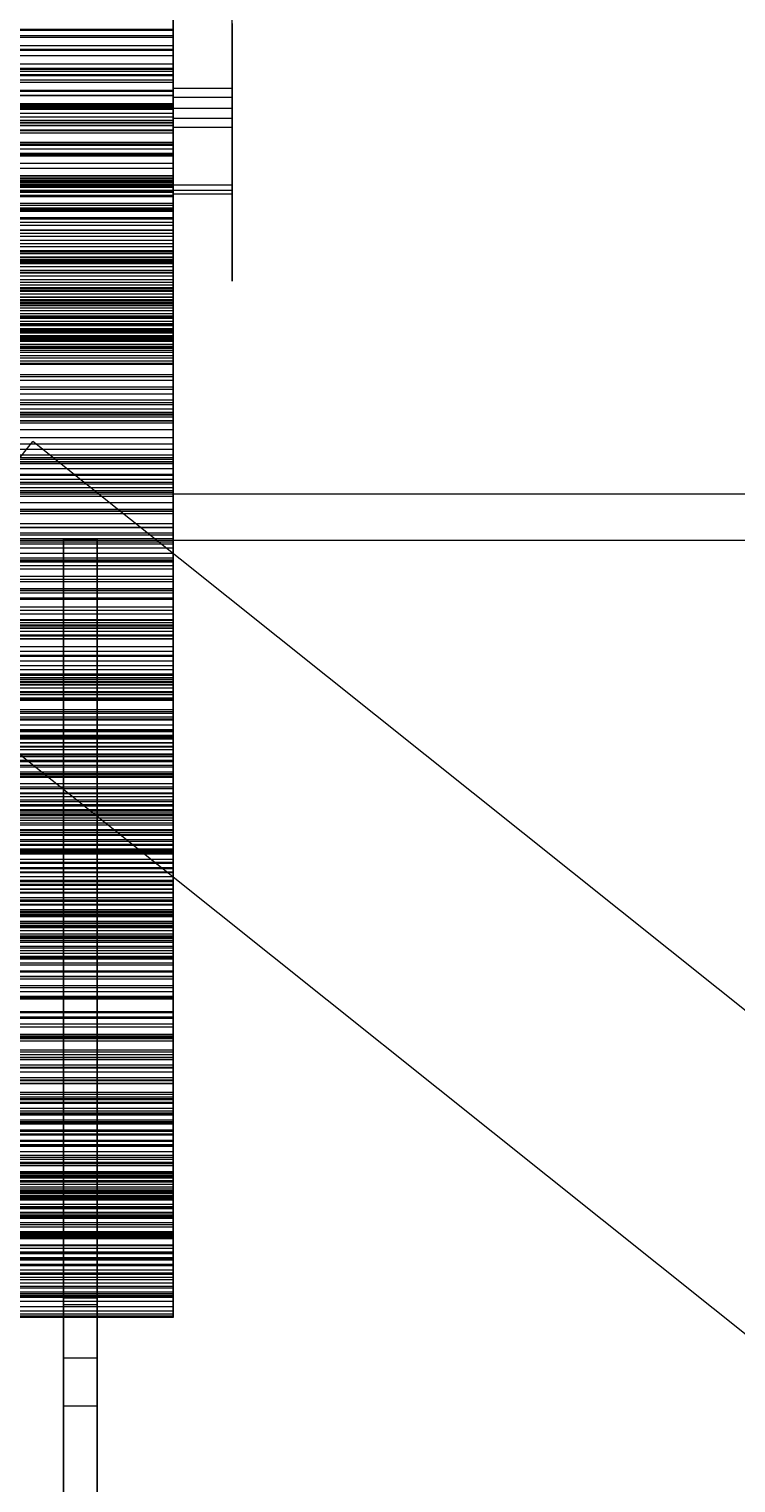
# Model space of a CAD drawing. Header units: millimetres. Extents: x -1970 to 34302, y -65268 to 6837.
# Drawn here: x 715.9 to 883.5, y -34726.8 to -34381.7 of the extents above; entities that cross this region are included whole.
import ezdxf

# ---------------------------------------------------------------- set-up
doc = ezdxf.new("R2010")
doc.units = ezdxf.units.MM
for name, color, linetype, lineweight in [('COTAS_O', 1, 'Continuous', 0), ('frontal_briquetadora', 7, 'Continuous', 0), ('frontal_C07', 7, 'Continuous', 0), ('frontal_tolva', 7, 'Continuous', 0)]:
    doc.layers.add(name, color=color, linetype=linetype, lineweight=lineweight)
doc.dimstyles.new('R19_100', dxfattribs={"dimtxt": 250, "dimasz": 150, "dimexe": 150, "dimexo": 80, "dimgap": 100, "dimtad": 1, "dimtih": 1, "dimtoh": 1, "dimdsep": 46, "dimcen": 0.09, "dimadec": 0, "dimazin": 0, "dimtfac": 1, "dimtdec": 4, "dimtofl": 0, "dimtmove": 0, "dimatfit": 3, "dimfxl": 1, "dimtolj": 1, "dimtzin": 0, "dimarcsym": 0})

# ---------------------------------------------------------------- blocks, each defined once
blk = doc.blocks.new('*D35')
at = {"layer": 'COTAS_O', "color": 0, "lineweight": -2, "transparency": 16777216}
for p, q in [((-1725, -34320), (-1725, -33550)), ((1725, -34320), (1725, -33550)), ((-1575, -33700), (1575, -33700))]:
    blk.add_line(p, q, dxfattribs=at)
at = {"layer": 'COTAS_O', "color": 0, "transparency": 16777216}
for points in [[(-1575, -33675), (-1575, -33725), (-1725, -33700)], [(1575, -33675), (1575, -33725), (1725, -33700)]]:
    blk.add_solid(points, dxfattribs=at)
at = {"layer": 'Defpoints', "color": 0, "transparency": 16777216}
for p in [(1725, -33700), (-1725, -34400), (1725, -34400)]:
    blk.add_point(p, dxfattribs=at)

msp = doc.modelspace()

# ---------------------------------------------------------------- linework, layer by layer
at = {"layer": 'frontal_briquetadora'}
for p, q in [((750, -34383.225), (750, -34372.036)), ((750, -34374.777), (750, -34385.556)), ((750, -34386.358), (750, -34379.012)), ((750, -34383.373), (750, -34379.125)), ((750, -34379.456), (750, -34386.483)), ((764, -34386.358), (764, -34379.012)), ((764, -34383.373), (764, -34379.125)), ((750, -34381.806), (550, -34381.806)), ((750, -34381.857), (550, -34381.857)), ((750, -34382.04), (550, -34382.04)), ((750, -34382.066), (550, -34382.066)), ((550, -34383.225), (750, -34383.225)), ((750, -34380.358), (750, -34388.304)), ((750, -34380.73), (750, -34383.655)), ((750, -34381.382), (750, -34381.806)), ((750, -34387.945), (750, -34381.578)), ((750, -34381.806), (750, -34382.04)), ((750, -34382.066), (750, -34381.857)), ((750, -34381.857), (750, -34391.282)), ((750, -34382.04), (750, -34382.066)), ((750, -34386.127), (750, -34382.317)), ((750, -34382.317), (750, -34382.797)), ((750, -34382.797), (750, -34387.473)), ((750, -34392.488), (750, -34383.225)), ((750, -34391.028), (750, -34383.373)), ((764, -34380.358), (764, -34388.304)), ((764, -34386.127), (764, -34382.317)), ((764, -34382.317), (764, -34382.797)), ((764, -34382.797), (764, -34387.473)), ((764, -34391.028), (764, -34383.373)), ((750, -34383.655), (550, -34383.655)), ((550, -34385.556), (750, -34385.556)), ((550, -34386.483), (750, -34386.483)), ((750, -34386.753), (550, -34386.753)), ((750, -34383.655), (750, -34386.753)), ((750, -34386.721), (750, -34384.557)), ((750, -34384.557), (750, -34384.83)), ((750, -34384.83), (750, -34387.486)), ((750, -34387.127), (750, -34385.049)), ((750, -34385.049), (750, -34385.311)), ((750, -34385.311), (750, -34387.861)), ((750, -34385.556), (750, -34394.32)), ((750, -34393.473), (750, -34386.127)), ((750, -34395.786), (750, -34386.358)), ((750, -34386.483), (750, -34390.966)), ((750, -34390.895), (750, -34386.721)), ((750, -34386.753), (750, -34390.016)), ((764, -34393.473), (764, -34386.127)), ((764, -34395.786), (764, -34386.358)), ((550, -34387.945), (750, -34387.945)), ((750, -34390.016), (550, -34390.016)), ((750, -34391.134), (750, -34387.127)), ((750, -34387.473), (750, -34395.418)), ((750, -34387.486), (750, -34392.001)), ((750, -34387.861), (750, -34392.195)), ((750, -34391.711), (750, -34387.945)), ((750, -34388.304), (750, -34397.945)), ((750, -34390.801), (750, -34388.387)), ((750, -34391.192), (750, -34388.875)), ((750, -34390.016), (750, -34399.452)), ((764, -34387.473), (764, -34395.418)), ((764, -34388.304), (764, -34397.945)), ((550, -34390.966), (750, -34390.966)), ((750, -34391.282), (550, -34391.282)), ((550, -34391.711), (750, -34391.711)), ((550, -34392.488), (750, -34392.488)), ((550, -34392.731), (750, -34392.731)), ((750, -34395.15), (750, -34390.801)), ((750, -34396.252), (750, -34390.895)), ((750, -34390.966), (750, -34392.731)), ((750, -34400.574), (750, -34391.028)), ((750, -34396.276), (750, -34391.134)), ((750, -34395.367), (750, -34391.192)), ((750, -34391.282), (750, -34393.784)), ((750, -34393.836), (750, -34391.671)), ((750, -34391.671), (750, -34391.944)), ((750, -34392.731), (750, -34391.711)), ((750, -34391.944), (750, -34394.601)), ((750, -34392.001), (750, -34397.478)), ((750, -34394.242), (750, -34392.164)), ((750, -34392.164), (750, -34392.426)), ((750, -34392.195), (750, -34397.454)), ((750, -34392.426), (750, -34394.976)), ((750, -34399.471), (750, -34392.488)), ((750, -34402.9), (750, -34393.473)), ((764, -34400.574), (764, -34391.028)), ((764, -34402.9), (764, -34393.473)), ((520, -34396.252), (750, -34396.252)), ((750, -34393.784), (550, -34393.784)), ((550, -34394.32), (750, -34394.32)), ((750, -34396.517), (550, -34396.517)), ((750, -34396.276), (710, -34396.276)), ((750, -34393.784), (750, -34396.517)), ((750, -34398.01), (750, -34393.836)), ((750, -34398.249), (750, -34394.242)), ((750, -34394.32), (750, -34400.733)), ((750, -34394.601), (750, -34399.115)), ((750, -34394.976), (750, -34399.31)), ((750, -34400.574), (750, -34395.15)), ((750, -34400.574), (750, -34395.367)), ((750, -34395.418), (750, -34405.059)), ((764, -34395.786), (750, -34395.786)), ((750, -34405.426), (750, -34395.786)), ((750, -34401.729), (750, -34396.252)), ((750, -34401.535), (750, -34396.276)), ((750, -34396.517), (750, -34399.453)), ((764, -34395.418), (764, -34405.059)), ((764, -34405.426), (764, -34395.786)), ((520, -34397.478), (750, -34397.478)), ((520, -34400.574), (750, -34400.574)), ((750, -34399.452), (550, -34399.452)), ((550, -34399.471), (750, -34399.471)), ((550, -34399.621), (750, -34399.621)), ((750, -34399.845), (550, -34399.845)), ((750, -34399.977), (550, -34399.977)), ((750, -34400.29), (550, -34400.29)), ((750, -34400.333), (550, -34400.333)), ((550, -34400.409), (750, -34400.409)), ((750, -34400.504), (550, -34400.504)), ((750, -34400.512), (550, -34400.512)), ((750, -34397.454), (710, -34397.454)), ((750, -34400.574), (710, -34400.574)), ((750, -34397.454), (750, -34402.596)), ((750, -34397.478), (750, -34402.835)), ((764, -34397.945), (750, -34397.945)), ((750, -34397.945), (750, -34407.372)), ((750, -34403.366), (750, -34398.01)), ((750, -34401.973), (750, -34398.163)), ((750, -34398.163), (750, -34398.643)), ((750, -34403.391), (750, -34398.249)), ((750, -34402.8), (750, -34398.552)), ((750, -34398.643), (750, -34403.319)), ((750, -34399.115), (750, -34404.593)), ((750, -34399.31), (750, -34404.569)), ((750, -34399.452), (750, -34399.977)), ((750, -34399.453), (750, -34402.572)), ((750, -34403.905), (750, -34399.471)), ((750, -34399.621), (750, -34400.409)), ((750, -34401.617), (750, -34399.621)), ((750, -34400.29), (750, -34399.845)), ((750, -34399.845), (750, -34409.118)), ((750, -34399.977), (750, -34400.333)), ((750, -34400.504), (750, -34400.29)), ((750, -34400.333), (750, -34400.512)), ((750, -34400.409), (750, -34403.95)), ((750, -34400.574), (750, -34405.997)), ((764, -34400.574), (750, -34400.574)), ((750, -34400.574), (750, -34405.78)), ((750, -34400.574), (750, -34410.119)), ((764, -34397.945), (764, -34407.372)), ((764, -34401.973), (764, -34398.163)), ((764, -34398.163), (764, -34398.643)), ((764, -34402.8), (764, -34398.552)), ((764, -34398.643), (764, -34403.319)), ((764, -34400.574), (764, -34410.119)), ((520, -34403.366), (750, -34403.366)), ((550, -34400.733), (750, -34400.733)), ((550, -34401.617), (750, -34401.617)), ((750, -34402.572), (550, -34402.572)), ((550, -34403.905), (750, -34403.905)), ((550, -34403.95), (750, -34403.95)), ((750, -34403.391), (710, -34403.391)), ((750, -34400.733), (750, -34404.548)), ((750, -34405.869), (750, -34401.535)), ((750, -34406.32), (750, -34401.617)), ((750, -34406.244), (750, -34401.729)), ((750, -34409.319), (750, -34401.973)), ((750, -34402.572), (750, -34405.863)), ((750, -34402.596), (750, -34406.603)), ((750, -34410.455), (750, -34402.8)), ((750, -34402.835), (750, -34407.009)), ((764, -34402.9), (750, -34402.9)), ((750, -34412.541), (750, -34402.9)), ((750, -34403.319), (750, -34411.264)), ((750, -34408.844), (750, -34403.366)), ((750, -34408.65), (750, -34403.391)), ((750, -34405.619), (750, -34403.905)), ((750, -34403.95), (750, -34410.109)), ((764, -34409.319), (764, -34401.973)), ((764, -34410.455), (764, -34402.8)), ((764, -34412.541), (764, -34402.9)), ((764, -34403.319), (764, -34411.264)), ((520, -34404.593), (750, -34404.593)), ((550, -34404.548), (750, -34404.548)), ((550, -34405.619), (750, -34405.619)), ((750, -34405.863), (550, -34405.863)), ((550, -34406.32), (750, -34406.32)), ((750, -34404.569), (710, -34404.569)), ((750, -34404.548), (750, -34405.619)), ((750, -34404.569), (750, -34409.711)), ((750, -34404.593), (750, -34409.949)), ((764, -34405.059), (750, -34405.059)), ((750, -34405.059), (750, -34414.486)), ((750, -34413.372), (750, -34405.426)), ((750, -34405.78), (750, -34409.956)), ((750, -34405.863), (750, -34409.315)), ((750, -34408.419), (750, -34405.869)), ((750, -34405.997), (750, -34410.347)), ((750, -34408.9), (750, -34406.244)), ((750, -34413.548), (750, -34406.32)), ((750, -34406.603), (750, -34408.681)), ((750, -34407.009), (750, -34409.173)), ((750, -34407.372), (750, -34414.718)), ((750, -34409.682), (750, -34407.517)), ((750, -34407.517), (750, -34407.79)), ((764, -34405.059), (764, -34414.486)), ((764, -34413.372), (764, -34405.426)), ((764, -34407.372), (764, -34414.718)), ((550, -34408.499), (750, -34408.499)), ((550, -34408.59), (750, -34408.59)), ((750, -34409.118), (550, -34409.118)), ((750, -34409.315), (550, -34409.315)), ((550, -34410.109), (750, -34410.109)), ((750, -34407.79), (750, -34410.447)), ((750, -34410.227), (750, -34407.813)), ((750, -34410.088), (750, -34408.009)), ((750, -34408.009), (750, -34408.271)), ((750, -34408.271), (750, -34410.822)), ((750, -34410.618), (750, -34408.301)), ((750, -34408.681), (750, -34408.419)), ((750, -34408.499), (750, -34411.183)), ((750, -34408.59), (750, -34408.499)), ((750, -34411.452), (750, -34408.59)), ((750, -34412.983), (750, -34408.65)), ((750, -34413.359), (750, -34408.844)), ((750, -34409.173), (750, -34408.9)), ((750, -34409.118), (750, -34411.82)), ((750, -34409.315), (750, -34418.6)), ((750, -34418.746), (750, -34409.319)), ((750, -34413.856), (750, -34409.682)), ((750, -34409.711), (750, -34413.718)), ((750, -34409.949), (750, -34414.123)), ((750, -34409.956), (750, -34412.273)), ((750, -34414.095), (750, -34410.088)), ((750, -34410.109), (750, -34418.648)), ((750, -34410.119), (750, -34417.774)), ((750, -34414.576), (750, -34410.227)), ((750, -34410.347), (750, -34412.76)), ((750, -34410.447), (750, -34414.961)), ((750, -34420), (750, -34410.455)), ((750, -34414.793), (750, -34410.618)), ((750, -34410.822), (750, -34415.156)), ((764, -34418.746), (764, -34409.319)), ((764, -34410.119), (764, -34417.774)), ((764, -34420), (764, -34410.455)), ((550, -34411.183), (750, -34411.183)), ((550, -34411.452), (750, -34411.452)), ((750, -34411.82), (550, -34411.82)), ((550, -34413.548), (750, -34413.548)), ((750, -34411.183), (750, -34416.538)), ((750, -34411.264), (750, -34420.905)), ((750, -34416.974), (750, -34411.452)), ((750, -34411.82), (750, -34414.748)), ((750, -34420.486), (750, -34412.541)), ((750, -34415.534), (750, -34412.983)), ((750, -34416.015), (750, -34413.359)), ((750, -34418.047), (750, -34413.372)), ((750, -34423.026), (750, -34413.548)), ((750, -34413.718), (750, -34415.796)), ((750, -34419.212), (750, -34413.856)), ((750, -34419.237), (750, -34414.095)), ((750, -34414.123), (750, -34416.288)), ((764, -34411.264), (764, -34420.905)), ((764, -34420.486), (764, -34412.541)), ((764, -34418.047), (764, -34413.372)), ((750, -34414.748), (550, -34414.748)), ((550, -34416.449), (750, -34416.449)), ((550, -34416.538), (750, -34416.538)), ((550, -34416.974), (750, -34416.974)), ((550, -34417.056), (750, -34417.056)), ((750, -34417.532), (550, -34417.532)), ((750, -34417.875), (550, -34417.875)), ((750, -34414.486), (750, -34421.832)), ((750, -34420), (750, -34414.576)), ((750, -34414.718), (750, -34418.528)), ((750, -34414.748), (750, -34417.875)), ((750, -34420), (750, -34414.793)), ((750, -34414.961), (750, -34420.439)), ((750, -34415.156), (750, -34420.414)), ((750, -34415.796), (750, -34415.534)), ((750, -34416.288), (750, -34416.015)), ((750, -34416.449), (750, -34417.056)), ((750, -34418.624), (750, -34416.449)), ((750, -34416.538), (750, -34424.359)), ((750, -34424.945), (750, -34416.974)), ((750, -34417.056), (750, -34420.421)), ((750, -34418.213), (750, -34417.532)), ((750, -34417.532), (750, -34426.632)), ((750, -34417.774), (750, -34422.022)), ((750, -34417.875), (750, -34421.182)), ((764, -34414.486), (764, -34421.832)), ((764, -34414.718), (764, -34418.528)), ((764, -34417.774), (764, -34422.022)), ((520, -34419.212), (750, -34419.212)), ((520, -34420), (750, -34420)), ((520, -34420.439), (750, -34420.439)), ((750, -34418.213), (550, -34418.213)), ((750, -34418.6), (550, -34418.6)), ((550, -34418.624), (750, -34418.624)), ((550, -34418.648), (750, -34418.648)), ((750, -34418.665), (550, -34418.665)), ((750, -34418.874), (550, -34418.874)), ((750, -34418.916), (550, -34418.916)), ((750, -34418.982), (550, -34418.982)), ((550, -34420.421), (750, -34420.421)), ((750, -34421.182), (550, -34421.182)), ((750, -34419.237), (710, -34419.237)), ((750, -34420), (710, -34420)), ((750, -34420.414), (710, -34420.414)), ((750, -34418.528), (750, -34418.047)), ((750, -34418.665), (750, -34418.213)), ((750, -34418.6), (750, -34418.874)), ((750, -34423.497), (750, -34418.624)), ((750, -34418.648), (750, -34421.417)), ((750, -34418.916), (750, -34418.665)), ((764, -34418.746), (750, -34418.746)), ((750, -34428.387), (750, -34418.746)), ((750, -34418.874), (750, -34418.982)), ((750, -34418.982), (750, -34418.916)), ((750, -34424.69), (750, -34419.212)), ((750, -34424.495), (750, -34419.237)), ((750, -34420), (750, -34425.424)), ((764, -34420), (750, -34420)), ((750, -34420), (750, -34425.207)), ((750, -34420), (750, -34429.545)), ((750, -34420.414), (750, -34425.556)), ((750, -34420.421), (750, -34426.416)), ((750, -34420.439), (750, -34425.795)), ((750, -34425.162), (750, -34420.486)), ((764, -34420.905), (750, -34420.905)), ((750, -34420.905), (750, -34430.332)), ((750, -34421.182), (750, -34424.657)), ((764, -34418.528), (764, -34418.047)), ((764, -34428.387), (764, -34418.746)), ((764, -34420), (764, -34429.545)), ((764, -34425.162), (764, -34420.486)), ((764, -34420.905), (764, -34430.332)), ((550, -34421.417), (750, -34421.417)), ((550, -34423.026), (750, -34423.026)), ((550, -34423.497), (750, -34423.497)), ((550, -34424.121), (750, -34424.121)), ((550, -34424.359), (750, -34424.359)), ((750, -34424.657), (550, -34424.657)), ((750, -34421.417), (750, -34424.121)), ((750, -34421.832), (750, -34425.643)), ((750, -34434.387), (750, -34423.026)), ((750, -34430.882), (750, -34423.497)), ((750, -34424.121), (750, -34426.757)), ((750, -34424.359), (750, -34434.344)), ((750, -34428.829), (750, -34424.495)), ((750, -34424.657), (750, -34428.29)), ((750, -34429.204), (750, -34424.69)), ((764, -34421.832), (764, -34425.643)), ((550, -34424.945), (750, -34424.945)), ((550, -34426.416), (750, -34426.416)), ((750, -34426.632), (550, -34426.632)), ((550, -34426.757), (750, -34426.757)), ((550, -34427.56), (750, -34427.56)), ((750, -34427.56), (750, -34424.945)), ((750, -34425.643), (750, -34425.162)), ((750, -34425.207), (750, -34429.382)), ((750, -34425.424), (750, -34429.773)), ((750, -34425.556), (750, -34429.563)), ((750, -34425.795), (750, -34429.969)), ((750, -34426.416), (750, -34434.809)), ((750, -34426.632), (750, -34429.526)), ((750, -34426.757), (750, -34429.325)), ((750, -34430.107), (750, -34427.56)), ((764, -34425.643), (764, -34425.162)), ((750, -34428.29), (550, -34428.29)), ((550, -34429.325), (750, -34429.325)), ((750, -34429.526), (550, -34429.526)), ((550, -34430.107), (750, -34430.107)), ((550, -34430.882), (750, -34430.882)), ((750, -34428.29), (750, -34437.401)), ((750, -34436.332), (750, -34428.387)), ((750, -34431.379), (750, -34428.829)), ((750, -34431.861), (750, -34429.204)), ((750, -34429.325), (750, -34431.823)), ((750, -34429.382), (750, -34431.699)), ((750, -34429.526), (750, -34432.642)), ((750, -34429.545), (750, -34437.2)), ((750, -34429.563), (750, -34431.641)), ((750, -34429.773), (750, -34432.187)), ((750, -34429.969), (750, -34432.134)), ((750, -34432.583), (750, -34430.107)), ((750, -34430.332), (750, -34437.678)), ((750, -34433.336), (750, -34430.882)), ((750, -34431.641), (750, -34431.379)), ((764, -34436.332), (764, -34428.387)), ((764, -34429.545), (764, -34437.2)), ((764, -34430.332), (764, -34437.678)), ((550, -34431.823), (750, -34431.823)), ((550, -34432.583), (750, -34432.583)), ((750, -34432.642), (550, -34432.642)), ((550, -34433.336), (750, -34433.336)), ((550, -34434.25), (750, -34434.25)), ((550, -34434.344), (750, -34434.344)), ((550, -34434.387), (750, -34434.387)), ((550, -34434.809), (750, -34434.809)), ((750, -34434.876), (550, -34434.876)), ((550, -34434.988), (750, -34434.988)), ((750, -34431.823), (750, -34434.25)), ((750, -34432.134), (750, -34431.861)), ((750, -34434.988), (750, -34432.583)), ((750, -34432.642), (750, -34435.953)), ((750, -34435.719), (750, -34433.336)), ((750, -34434.25), (750, -34436.605)), ((750, -34434.344), (750, -34446.111)), ((750, -34447.196), (750, -34434.387)), ((750, -34434.809), (750, -34445.279)), ((750, -34435.79), (750, -34434.876)), ((750, -34434.876), (750, -34443.78)), ((750, -34437.321), (750, -34434.988)), ((550, -34435.719), (750, -34435.719)), ((750, -34435.79), (550, -34435.79)), ((750, -34435.953), (550, -34435.953)), ((750, -34436.481), (550, -34436.481)), ((550, -34436.605), (750, -34436.605)), ((750, -34436.973), (550, -34436.973)), ((750, -34437.284), (550, -34437.284)), ((550, -34437.321), (750, -34437.321)), ((750, -34437.401), (550, -34437.401)), ((750, -34437.424), (550, -34437.424)), ((550, -34438.029), (750, -34438.029)), ((750, -34438.029), (750, -34435.719)), ((750, -34436.481), (750, -34435.79)), ((750, -34435.953), (750, -34439.44)), ((750, -34441.008), (750, -34436.332)), ((750, -34436.973), (750, -34436.481)), ((750, -34436.605), (750, -34438.887)), ((750, -34437.284), (750, -34436.973)), ((750, -34437.2), (750, -34441.448)), ((750, -34437.424), (750, -34437.284)), ((750, -34439.58), (750, -34437.321)), ((750, -34437.401), (750, -34437.424)), ((750, -34437.678), (750, -34441.488)), ((750, -34440.265), (750, -34438.029)), ((764, -34441.008), (764, -34436.332)), ((764, -34437.2), (764, -34441.448)), ((764, -34437.678), (764, -34441.488)), ((550, -34438.887), (750, -34438.887)), ((750, -34439.44), (550, -34439.44)), ((550, -34439.58), (750, -34439.58)), ((550, -34440.265), (750, -34440.265)), ((550, -34441.096), (750, -34441.096)), ((550, -34441.765), (750, -34441.765)), ((750, -34438.887), (750, -34441.096)), ((750, -34439.44), (750, -34443.091)), ((750, -34441.765), (750, -34439.58)), ((750, -34442.427), (750, -34440.265)), ((750, -34441.488), (750, -34441.008)), ((750, -34441.096), (750, -34443.229)), ((750, -34443.875), (750, -34441.765)), ((764, -34441.488), (764, -34441.008)), ((550, -34442.427), (750, -34442.427)), ((750, -34443.091), (550, -34443.091)), ((550, -34443.229), (750, -34443.229)), ((750, -34443.78), (550, -34443.78)), ((550, -34443.875), (750, -34443.875)), ((550, -34444.514), (750, -34444.514)), ((550, -34445.279), (750, -34445.279)), ((550, -34445.286), (750, -34445.286)), ((750, -34444.514), (750, -34442.427)), ((750, -34443.091), (750, -34446.897)), ((750, -34443.229), (750, -34445.286)), ((750, -34443.78), (750, -34446.86)), ((750, -34445.909), (750, -34443.875)), ((750, -34446.523), (750, -34444.514)), ((750, -34445.279), (750, -34457.423)), ((750, -34445.286), (750, -34447.267)), ((550, -34445.909), (750, -34445.909)), ((550, -34446.111), (750, -34446.111)), ((550, -34446.523), (750, -34446.523)), ((750, -34446.86), (550, -34446.86)), ((750, -34446.897), (550, -34446.897)), ((550, -34447.196), (750, -34447.196)), ((550, -34447.267), (750, -34447.267)), ((550, -34447.865), (750, -34447.865)), ((550, -34448.456), (750, -34448.456)), ((750, -34447.865), (750, -34445.909)), ((750, -34446.111), (750, -34459.207)), ((750, -34448.456), (750, -34446.523)), ((750, -34446.86), (750, -34450.157)), ((750, -34446.897), (750, -34455.811)), ((750, -34460.96), (750, -34447.196)), ((750, -34447.267), (750, -34449.169)), ((750, -34449.743), (750, -34447.865)), ((750, -34450.31), (750, -34448.456)), ((550, -34449.169), (750, -34449.169)), ((550, -34449.743), (750, -34449.743)), ((750, -34450.157), (550, -34450.157)), ((550, -34450.31), (750, -34450.31)), ((550, -34450.993), (750, -34450.993)), ((550, -34451.543), (750, -34451.543)), ((750, -34451.835), (550, -34451.835)), ((550, -34452.084), (750, -34452.084)), ((750, -34449.169), (750, -34450.993)), ((750, -34451.543), (750, -34449.743)), ((750, -34450.157), (750, -34453.643)), ((750, -34452.084), (750, -34450.31)), ((750, -34450.993), (750, -34452.738)), ((750, -34453.263), (750, -34451.543)), ((750, -34452.98), (750, -34451.835)), ((750, -34451.835), (750, -34460.521)), ((750, -34453.779), (750, -34452.084)), ((550, -34452.738), (750, -34452.738)), ((750, -34452.98), (550, -34452.98)), ((550, -34453.263), (750, -34453.263)), ((750, -34453.643), (550, -34453.643)), ((550, -34453.779), (750, -34453.779)), ((750, -34453.907), (550, -34453.907)), ((550, -34454.402), (750, -34454.402)), ((750, -34454.64), (550, -34454.64)), ((550, -34454.902), (750, -34454.902)), ((750, -34455.196), (550, -34455.196)), ((550, -34455.393), (750, -34455.393)), ((750, -34455.583), (550, -34455.583)), ((750, -34455.811), (550, -34455.811)), ((750, -34452.738), (750, -34454.402)), ((750, -34453.907), (750, -34452.98)), ((750, -34454.902), (750, -34453.263)), ((750, -34453.643), (750, -34457.302)), ((750, -34455.393), (750, -34453.779)), ((750, -34454.64), (750, -34453.907)), ((750, -34454.402), (750, -34461.227)), ((750, -34455.196), (750, -34454.64)), ((750, -34456.46), (750, -34454.902)), ((750, -34455.583), (750, -34455.196)), ((750, -34456.926), (750, -34455.393)), ((750, -34455.811), (750, -34455.583)), ((550, -34456.46), (750, -34456.46)), ((550, -34456.926), (750, -34456.926)), ((750, -34457.302), (550, -34457.302)), ((550, -34457.423), (750, -34457.423)), ((550, -34457.936), (750, -34457.936)), ((550, -34458.377), (750, -34458.377)), ((550, -34459.207), (750, -34459.207)), ((750, -34457.936), (750, -34456.46)), ((750, -34458.377), (750, -34456.926)), ((750, -34457.302), (750, -34461.12)), ((750, -34457.423), (750, -34470.774)), ((750, -34464.14), (750, -34457.936)), ((750, -34459.744), (750, -34458.377)), ((750, -34459.207), (750, -34473.128)), ((550, -34459.744), (750, -34459.744)), ((750, -34460.521), (550, -34460.521)), ((550, -34460.96), (750, -34460.96)), ((550, -34461.029), (750, -34461.029)), ((750, -34461.12), (550, -34461.12)), ((550, -34461.227), (750, -34461.227)), ((750, -34461.029), (750, -34459.744)), ((750, -34460.521), (750, -34463.78)), ((750, -34475.151), (750, -34460.96)), ((750, -34466.598), (750, -34461.029)), ((750, -34461.12), (750, -34465.089)), ((750, -34461.227), (750, -34470.352)), ((750, -34463.78), (550, -34463.78)), ((550, -34464.14), (750, -34464.14)), ((750, -34465.089), (550, -34465.089)), ((750, -34463.78), (750, -34467.249)), ((750, -34472.72), (750, -34464.14)), ((750, -34465.089), (750, -34473.786)), ((550, -34466.598), (750, -34466.598)), ((750, -34467.249), (550, -34467.249)), ((750, -34468.368), (550, -34468.368)), ((750, -34474.612), (750, -34466.598)), ((750, -34467.249), (750, -34470.903)), ((750, -34469.742), (750, -34468.368)), ((750, -34468.368), (750, -34476.816)), ((750, -34469.742), (550, -34469.742)), ((550, -34470.352), (750, -34470.352)), ((550, -34470.774), (750, -34470.774)), ((750, -34470.902), (550, -34470.902)), ((750, -34471.874), (550, -34471.874)), ((750, -34472.673), (550, -34472.673)), ((550, -34472.72), (750, -34472.72)), ((550, -34473.128), (750, -34473.128)), ((750, -34470.902), (750, -34469.742)), ((750, -34470.352), (750, -34481.428)), ((750, -34470.774), (750, -34484.819)), ((750, -34471.874), (750, -34470.902)), ((750, -34470.903), (750, -34474.725)), ((750, -34472.673), (750, -34471.874)), ((750, -34473.307), (750, -34472.673)), ((750, -34483.346), (750, -34472.72)), ((750, -34473.128), (750, -34487.34)), ((750, -34473.307), (550, -34473.307)), ((750, -34473.786), (550, -34473.786)), ((550, -34474.612), (750, -34474.612)), ((750, -34474.725), (550, -34474.725)), ((550, -34475.151), (750, -34475.151)), ((750, -34473.786), (750, -34473.307)), ((750, -34484.762), (750, -34474.612)), ((750, -34474.725), (750, -34478.701)), ((750, -34489.222), (750, -34475.151)), ((750, -34476.816), (550, -34476.816)), ((750, -34478.701), (550, -34478.701)), ((750, -34476.816), (750, -34480.245)), ((750, -34478.701), (750, -34482.823)), ((750, -34480.245), (550, -34480.245)), ((550, -34481.428), (750, -34481.428)), ((750, -34482.823), (550, -34482.823)), ((550, -34483.346), (750, -34483.346)), ((750, -34480.245), (750, -34483.879)), ((750, -34481.428), (750, -34494.029)), ((750, -34482.823), (750, -34491.281)), ((750, -34495.609), (750, -34483.346)), ((750, -34483.879), (550, -34483.879)), ((750, -34484.435), (550, -34484.435)), ((550, -34484.762), (750, -34484.762)), ((550, -34484.819), (750, -34484.819)), ((750, -34486.034), (550, -34486.034)), ((750, -34483.879), (750, -34487.691)), ((750, -34486.034), (750, -34484.435)), ((750, -34484.435), (750, -34492.624)), ((750, -34496.657), (750, -34484.762)), ((750, -34484.819), (750, -34499.018)), ((750, -34487.426), (750, -34486.034)), ((550, -34487.34), (750, -34487.34)), ((750, -34487.426), (550, -34487.426)), ((750, -34487.691), (550, -34487.691)), ((750, -34488.634), (550, -34488.634)), ((550, -34489.222), (750, -34489.222)), ((750, -34489.674), (550, -34489.674)), ((750, -34487.34), (750, -34501.297)), ((750, -34488.634), (750, -34487.426)), ((750, -34487.691), (750, -34491.666)), ((750, -34489.674), (750, -34488.634)), ((750, -34502.634), (750, -34489.222)), ((750, -34490.554), (750, -34489.674)), ((750, -34490.554), (550, -34490.554)), ((750, -34491.281), (550, -34491.281)), ((750, -34491.666), (550, -34491.666)), ((750, -34492.624), (550, -34492.624)), ((750, -34491.281), (750, -34490.554)), ((750, -34491.666), (750, -34495.791)), ((750, -34492.624), (750, -34496.216)), ((550, -34494.029), (750, -34494.029)), ((550, -34495.609), (750, -34495.609)), ((750, -34495.791), (550, -34495.791)), ((750, -34496.216), (550, -34496.216)), ((550, -34496.657), (750, -34496.657)), ((750, -34494.029), (750, -34507.67)), ((750, -34509.038), (750, -34495.609)), ((750, -34495.791), (750, -34500.057)), ((750, -34496.216), (750, -34500.005)), ((750, -34509.842), (750, -34496.657)), ((550, -34499.018), (750, -34499.018)), ((750, -34499.998), (550, -34499.998)), ((750, -34500.005), (550, -34500.005)), ((750, -34500.057), (550, -34500.057)), ((750, -34499.018), (750, -34512.827)), ((750, -34501.818), (750, -34499.998)), ((750, -34499.998), (750, -34507.909)), ((750, -34500.005), (750, -34503.967)), ((750, -34500.057), (750, -34508.256)), ((550, -34501.297), (750, -34501.297)), ((750, -34501.818), (550, -34501.818)), ((550, -34502.634), (750, -34502.634)), ((750, -34503.438), (550, -34503.438)), ((750, -34503.967), (550, -34503.967)), ((750, -34501.297), (750, -34514.462)), ((750, -34503.438), (750, -34501.818)), ((750, -34514.871), (750, -34502.634)), ((750, -34504.88), (750, -34503.438)), ((750, -34503.967), (750, -34508.086)), ((750, -34504.88), (550, -34504.88)), ((750, -34506.158), (550, -34506.158)), ((750, -34507.281), (550, -34507.281)), ((750, -34506.158), (750, -34504.88)), ((750, -34507.281), (750, -34506.158)), ((750, -34508.256), (750, -34507.281)), ((550, -34507.67), (750, -34507.67)), ((750, -34507.909), (550, -34507.909)), ((750, -34508.086), (550, -34508.086)), ((750, -34508.256), (550, -34508.256)), ((550, -34509.038), (750, -34509.038)), ((550, -34509.842), (750, -34509.842)), ((750, -34507.67), (750, -34521.827)), ((750, -34507.909), (750, -34511.654)), ((750, -34508.086), (750, -34512.349)), ((750, -34523.116), (750, -34509.038)), ((750, -34523.808), (750, -34509.842)), ((750, -34511.654), (550, -34511.654)), ((750, -34512.349), (550, -34512.349)), ((550, -34512.827), (750, -34512.827)), ((550, -34514.462), (750, -34514.462)), ((750, -34511.654), (750, -34515.589)), ((750, -34512.349), (750, -34516.748)), ((750, -34512.827), (750, -34525.713)), ((750, -34514.462), (750, -34526.329)), ((550, -34514.871), (750, -34514.871)), ((750, -34515.018), (550, -34515.018)), ((750, -34515.589), (550, -34515.589)), ((750, -34516.748), (550, -34516.748)), ((750, -34517.055), (550, -34517.055)), ((750, -34525.463), (750, -34514.871)), ((750, -34517.055), (750, -34515.018)), ((750, -34515.018), (750, -34522.632)), ((750, -34515.589), (750, -34519.691)), ((750, -34516.748), (750, -34524.669)), ((750, -34518.899), (750, -34517.055)), ((750, -34518.899), (550, -34518.899)), ((750, -34519.691), (550, -34519.691)), ((750, -34520.571), (550, -34520.571)), ((750, -34520.571), (750, -34518.899)), ((750, -34519.691), (750, -34523.944)), ((750, -34522.085), (750, -34520.571)), ((550, -34521.827), (750, -34521.827)), ((750, -34522.085), (550, -34522.085)), ((750, -34522.632), (550, -34522.632)), ((550, -34523.116), (750, -34523.116)), ((750, -34523.448), (550, -34523.448)), ((550, -34523.808), (750, -34523.808)), ((750, -34523.944), (550, -34523.944)), ((750, -34524.669), (550, -34524.669)), ((750, -34521.827), (750, -34535.957)), ((750, -34523.448), (750, -34522.085)), ((750, -34522.632), (750, -34526.521)), ((750, -34537.304), (750, -34523.116)), ((750, -34524.669), (750, -34523.448)), ((750, -34538.02), (750, -34523.808)), ((750, -34523.944), (750, -34528.335)), ((550, -34525.463), (750, -34525.463)), ((550, -34525.713), (750, -34525.713)), ((550, -34526.329), (750, -34526.329)), ((750, -34526.521), (550, -34526.521)), ((750, -34528.335), (550, -34528.335)), ((750, -34530.292), (750, -34525.463)), ((750, -34525.713), (750, -34537.182)), ((750, -34526.329), (750, -34536.443)), ((750, -34526.521), (750, -34530.594)), ((750, -34528.335), (750, -34532.857)), ((750, -34529.46), (550, -34529.46)), ((550, -34530.292), (750, -34530.292)), ((750, -34530.594), (550, -34530.594)), ((750, -34531.709), (550, -34531.709)), ((750, -34531.709), (750, -34529.46)), ((750, -34529.46), (750, -34536.758)), ((750, -34535.006), (750, -34530.292)), ((750, -34530.594), (750, -34534.826)), ((750, -34533.773), (750, -34531.709)), ((750, -34532.857), (550, -34532.857)), ((750, -34533.773), (550, -34533.773)), ((750, -34534.826), (550, -34534.826)), ((550, -34535.006), (750, -34535.006)), ((750, -34532.857), (750, -34540.48)), ((750, -34535.671), (750, -34533.773)), ((750, -34534.826), (750, -34539.202)), ((750, -34539.602), (750, -34535.006)), ((750, -34535.671), (550, -34535.671)), ((550, -34535.957), (750, -34535.957)), ((550, -34536.443), (750, -34536.443)), ((750, -34536.758), (550, -34536.758)), ((550, -34537.182), (750, -34537.182)), ((550, -34537.304), (750, -34537.304)), ((750, -34537.416), (550, -34537.416)), ((550, -34538.02), (750, -34538.02)), ((750, -34537.416), (750, -34535.671)), ((750, -34535.957), (750, -34549.515)), ((750, -34536.443), (750, -34541.003)), ((750, -34536.758), (750, -34540.783)), ((750, -34537.182), (750, -34546.794)), ((750, -34551.056), (750, -34537.304)), ((750, -34539.017), (750, -34537.416)), ((750, -34551.931), (750, -34538.02)), ((750, -34539.017), (550, -34539.017)), ((750, -34539.202), (550, -34539.202)), ((550, -34539.602), (750, -34539.602)), ((750, -34540.48), (550, -34540.48)), ((750, -34540.783), (550, -34540.783)), ((550, -34541.003), (750, -34541.003)), ((750, -34540.48), (750, -34539.017)), ((750, -34539.202), (750, -34543.711)), ((750, -34544.079), (750, -34539.602)), ((750, -34540.783), (750, -34544.982)), ((750, -34541.003), (750, -34545.442)), ((750, -34543.29), (550, -34543.29)), ((750, -34543.711), (550, -34543.711)), ((550, -34544.079), (750, -34544.079)), ((750, -34544.982), (550, -34544.982)), ((550, -34545.442), (750, -34545.442)), ((750, -34545.745), (750, -34543.29)), ((750, -34543.29), (750, -34550.254)), ((750, -34543.711), (750, -34548.345)), ((750, -34548.434), (750, -34544.079)), ((750, -34544.982), (750, -34549.334)), ((750, -34545.442), (750, -34549.76)), ((750, -34545.745), (550, -34545.745)), ((550, -34546.794), (750, -34546.794)), ((750, -34548.023), (550, -34548.023)), ((750, -34548.345), (550, -34548.345)), ((550, -34548.434), (750, -34548.434)), ((750, -34548.023), (750, -34545.745)), ((750, -34546.794), (750, -34551.073)), ((750, -34550.143), (750, -34548.023)), ((750, -34548.345), (750, -34555.652)), ((750, -34552.666), (750, -34548.434)), ((750, -34549.334), (550, -34549.334)), ((550, -34549.515), (750, -34549.515)), ((550, -34549.76), (750, -34549.76)), ((750, -34550.143), (550, -34550.143)), ((750, -34550.254), (550, -34550.254)), ((550, -34551.056), (750, -34551.056)), ((550, -34551.073), (750, -34551.073)), ((550, -34551.931), (750, -34551.931)), ((750, -34552.116), (550, -34552.116)), ((750, -34549.334), (750, -34553.824)), ((750, -34549.515), (750, -34561.982)), ((750, -34549.76), (750, -34553.953)), ((750, -34552.116), (750, -34550.143)), ((750, -34550.254), (750, -34554.404)), ((750, -34563.842), (750, -34551.056)), ((750, -34551.073), (750, -34555.227)), ((750, -34565.006), (750, -34551.931)), ((750, -34553.95), (750, -34552.116)), ((550, -34552.666), (750, -34552.666)), ((750, -34553.824), (550, -34553.824)), ((550, -34553.953), (750, -34553.953)), ((750, -34554.404), (550, -34554.404)), ((550, -34555.227), (750, -34555.227)), ((750, -34555.652), (550, -34555.652)), ((750, -34556.773), (750, -34552.666)), ((750, -34553.824), (750, -34558.44)), ((750, -34555.652), (750, -34553.95)), ((750, -34553.953), (750, -34558.02)), ((750, -34554.404), (750, -34558.721)), ((750, -34555.227), (750, -34559.255)), ((750, -34556.473), (550, -34556.473)), ((550, -34556.773), (750, -34556.773)), ((550, -34558.02), (750, -34558.02)), ((750, -34558.44), (550, -34558.44)), ((750, -34558.721), (550, -34558.721)), ((750, -34559.129), (550, -34559.129)), ((550, -34559.255), (750, -34559.255)), ((750, -34559.129), (750, -34556.473)), ((750, -34556.473), (750, -34563.087)), ((750, -34560.752), (750, -34556.773)), ((750, -34558.02), (750, -34561.96)), ((750, -34558.44), (750, -34563.174)), ((750, -34558.721), (750, -34563.182)), ((750, -34561.616), (750, -34559.129)), ((750, -34559.255), (750, -34563.155)), ((550, -34560.752), (750, -34560.752)), ((750, -34561.616), (550, -34561.616)), ((550, -34561.96), (750, -34561.96)), ((550, -34561.982), (750, -34561.982)), ((750, -34564.603), (750, -34560.752)), ((750, -34563.952), (750, -34561.616)), ((750, -34561.96), (750, -34565.77)), ((750, -34561.982), (750, -34572.878)), ((750, -34563.087), (550, -34563.087)), ((550, -34563.155), (750, -34563.155)), ((750, -34563.174), (550, -34563.174)), ((750, -34563.182), (550, -34563.182)), ((550, -34563.842), (750, -34563.842)), ((750, -34563.952), (550, -34563.952)), ((550, -34564.603), (750, -34564.603)), ((550, -34565.006), (750, -34565.006)), ((550, -34565.77), (750, -34565.77)), ((750, -34566.148), (550, -34566.148)), ((750, -34563.087), (750, -34567.352)), ((750, -34563.155), (750, -34566.924)), ((750, -34563.174), (750, -34570.147)), ((750, -34563.182), (750, -34567.774)), ((750, -34575.173), (750, -34563.842)), ((750, -34566.148), (750, -34563.952)), ((750, -34568.322), (750, -34564.603)), ((750, -34576.744), (750, -34565.006)), ((750, -34565.77), (750, -34569.449)), ((750, -34568.211), (750, -34566.148)), ((550, -34566.924), (750, -34566.924)), ((750, -34567.352), (550, -34567.352)), ((750, -34567.774), (550, -34567.774)), ((750, -34568.211), (550, -34568.211)), ((550, -34568.322), (750, -34568.322)), ((750, -34568.977), (550, -34568.977)), ((550, -34569.449), (750, -34569.449)), ((750, -34566.924), (750, -34570.562)), ((750, -34567.352), (750, -34571.776)), ((750, -34567.774), (750, -34572.486)), ((750, -34570.147), (750, -34568.211)), ((750, -34571.91), (750, -34568.322)), ((750, -34571.828), (750, -34568.977)), ((750, -34568.977), (750, -34575.226)), ((750, -34569.449), (750, -34572.994)), ((750, -34570.147), (550, -34570.147)), ((550, -34570.562), (750, -34570.562)), ((750, -34571.776), (550, -34571.776)), ((750, -34571.828), (550, -34571.828)), ((550, -34571.91), (750, -34571.91)), ((750, -34572.486), (550, -34572.486)), ((550, -34572.878), (750, -34572.878)), ((550, -34572.994), (750, -34572.994)), ((750, -34570.562), (750, -34574.066)), ((750, -34571.776), (750, -34576.336)), ((750, -34574.518), (750, -34571.828)), ((750, -34575.363), (750, -34571.91)), ((750, -34572.486), (750, -34577.309)), ((750, -34572.878), (750, -34581.784)), ((750, -34572.994), (750, -34576.406)), ((550, -34574.066), (750, -34574.066)), ((750, -34574.518), (550, -34574.518)), ((550, -34575.173), (750, -34575.173)), ((750, -34575.226), (550, -34575.226)), ((550, -34575.363), (750, -34575.363)), ((750, -34576.336), (550, -34576.336)), ((550, -34576.406), (750, -34576.406)), ((750, -34574.066), (750, -34577.435)), ((750, -34577.065), (750, -34574.518)), ((750, -34584.611), (750, -34575.173)), ((750, -34575.226), (750, -34579.596)), ((750, -34578.68), (750, -34575.363)), ((750, -34576.336), (750, -34581.019)), ((750, -34576.406), (750, -34579.681)), ((550, -34576.744), (750, -34576.744)), ((750, -34577.065), (550, -34577.065)), ((750, -34577.309), (550, -34577.309)), ((550, -34577.435), (750, -34577.435)), ((550, -34578.68), (750, -34578.68)), ((750, -34579.478), (550, -34579.478)), ((750, -34579.596), (550, -34579.596)), ((550, -34579.681), (750, -34579.681)), ((750, -34586.693), (750, -34576.744)), ((750, -34579.478), (750, -34577.065)), ((750, -34577.309), (750, -34583.932)), ((750, -34577.435), (750, -34580.668)), ((750, -34581.86), (750, -34578.68)), ((750, -34581.766), (750, -34579.478)), ((750, -34579.596), (750, -34584.116)), ((750, -34579.681), (750, -34582.818)), ((550, -34580.668), (750, -34580.668)), ((750, -34580.774), (550, -34580.774)), ((750, -34581.019), (550, -34581.019)), ((750, -34581.766), (550, -34581.766)), ((550, -34581.784), (750, -34581.784)), ((550, -34581.86), (750, -34581.86)), ((550, -34582.818), (750, -34582.818)), ((750, -34580.668), (750, -34583.763)), ((750, -34583.812), (750, -34580.774)), ((750, -34580.774), (750, -34586.641)), ((750, -34581.019), (750, -34585.815)), ((750, -34583.932), (750, -34581.766)), ((750, -34581.784), (750, -34588.358)), ((750, -34584.902), (750, -34581.86)), ((750, -34582.818), (750, -34585.817)), ((550, -34583.763), (750, -34583.763)), ((750, -34583.812), (550, -34583.812)), ((750, -34583.932), (550, -34583.932)), ((750, -34584.116), (550, -34584.116)), ((550, -34584.611), (750, -34584.611)), ((550, -34584.902), (750, -34584.902)), ((750, -34585.815), (550, -34585.815)), ((550, -34585.817), (750, -34585.817)), ((750, -34586.641), (550, -34586.641)), ((550, -34586.693), (750, -34586.693)), ((750, -34586.698), (550, -34586.698)), ((550, -34586.718), (750, -34586.718)), ((750, -34583.763), (750, -34586.718)), ((750, -34586.698), (750, -34583.812)), ((750, -34584.116), (750, -34588.763)), ((750, -34591.796), (750, -34584.611)), ((750, -34587.804), (750, -34584.902)), ((750, -34585.815), (750, -34590.716)), ((750, -34585.817), (750, -34588.675)), ((750, -34586.641), (750, -34591.107)), ((750, -34594.471), (750, -34586.693)), ((750, -34589.45), (750, -34586.698)), ((750, -34586.718), (750, -34589.532)), ((550, -34587.804), (750, -34587.804)), ((550, -34588.358), (750, -34588.358)), ((550, -34588.675), (750, -34588.675)), ((750, -34588.763), (550, -34588.763)), ((750, -34589.45), (550, -34589.45)), ((550, -34589.532), (750, -34589.532)), ((750, -34592.065), (750, -34587.804)), ((750, -34588.358), (750, -34592.348)), ((750, -34588.675), (750, -34591.391)), ((750, -34588.763), (750, -34593.526)), ((750, -34592.075), (750, -34589.45)), ((750, -34589.532), (750, -34592.205)), ((750, -34590.716), (550, -34590.716)), ((750, -34591.107), (550, -34591.107)), ((550, -34591.391), (750, -34591.391)), ((550, -34591.796), (750, -34591.796)), ((750, -34591.834), (550, -34591.834)), ((550, -34592.065), (750, -34592.065)), ((750, -34592.075), (550, -34592.075)), ((550, -34592.205), (750, -34592.205)), ((550, -34592.348), (750, -34592.348)), ((750, -34593.526), (550, -34593.526)), ((550, -34593.599), (750, -34593.599)), ((750, -34590.716), (750, -34596.972)), ((750, -34591.107), (750, -34595.711)), ((750, -34591.391), (750, -34593.965)), ((750, -34596.45), (750, -34591.796)), ((750, -34595.052), (750, -34591.834)), ((750, -34591.834), (750, -34597.306)), ((750, -34593.599), (750, -34592.065)), ((750, -34594.581), (750, -34592.075)), ((750, -34592.205), (750, -34594.734)), ((750, -34592.348), (750, -34593.599)), ((750, -34593.526), (750, -34598.395)), ((550, -34593.965), (750, -34593.965)), ((550, -34594.471), (750, -34594.471)), ((750, -34594.581), (550, -34594.581)), ((550, -34594.734), (750, -34594.734)), ((750, -34595.052), (550, -34595.052)), ((750, -34595.711), (550, -34595.711)), ((550, -34596.45), (750, -34596.45)), ((750, -34596.972), (550, -34596.972)), ((550, -34597.118), (750, -34597.118)), ((750, -34597.306), (550, -34597.306)), ((750, -34593.965), (750, -34597.556)), ((750, -34599.778), (750, -34594.471)), ((750, -34596.972), (750, -34594.581)), ((750, -34594.734), (750, -34597.118)), ((750, -34598.128), (750, -34595.052)), ((750, -34595.711), (750, -34600.435)), ((750, -34598.395), (750, -34596.45)), ((750, -34597.118), (750, -34599.358)), ((750, -34597.306), (750, -34601.855)), ((550, -34597.556), (750, -34597.556)), ((750, -34598.128), (550, -34598.128)), ((550, -34598.395), (750, -34598.395)), ((550, -34599.358), (750, -34599.358)), ((550, -34599.778), (750, -34599.778)), ((750, -34600.435), (550, -34600.435)), ((750, -34597.556), (750, -34598.395)), ((750, -34601.077), (750, -34598.128)), ((750, -34598.395), (750, -34603.362)), ((750, -34599.358), (750, -34602.27)), ((750, -34602.412), (750, -34599.778)), ((750, -34600.435), (750, -34605.266)), ((750, -34601.077), (550, -34601.077)), ((750, -34601.855), (550, -34601.855)), ((750, -34602.131), (550, -34602.131)), ((550, -34602.27), (750, -34602.27)), ((550, -34602.412), (750, -34602.412)), ((750, -34603.362), (550, -34603.362)), ((750, -34603.908), (550, -34603.908)), ((750, -34603.908), (750, -34601.077)), ((750, -34601.855), (750, -34606.533)), ((750, -34605.521), (750, -34602.131)), ((750, -34602.131), (750, -34607.194)), ((750, -34602.27), (750, -34602.412)), ((750, -34603.362), (750, -34609.237)), ((750, -34606.627), (750, -34603.908)), ((750, -34605.266), (550, -34605.266)), ((750, -34605.521), (550, -34605.521)), ((750, -34606.533), (550, -34606.533)), ((750, -34606.627), (550, -34606.627)), ((750, -34607.194), (550, -34607.194)), ((750, -34605.266), (750, -34610.196)), ((750, -34608.779), (750, -34605.521)), ((750, -34606.533), (750, -34611.322)), ((750, -34609.237), (750, -34606.627)), ((750, -34607.194), (750, -34611.817)), ((750, -34608.779), (550, -34608.779)), ((750, -34609.237), (550, -34609.237)), ((750, -34610.196), (550, -34610.196)), ((750, -34611.92), (750, -34608.779)), ((750, -34610.196), (750, -34615.217)), ((750, -34611.322), (550, -34611.322)), ((750, -34611.639), (550, -34611.639)), ((750, -34611.817), (550, -34611.817)), ((750, -34611.92), (550, -34611.92)), ((750, -34611.322), (750, -34616.211)), ((750, -34615.194), (750, -34611.639)), ((750, -34611.639), (750, -34616.282)), ((750, -34611.817), (750, -34616.557)), ((750, -34614.949), (750, -34611.92)), ((750, -34614.949), (550, -34614.949)), ((750, -34615.194), (550, -34615.194)), ((750, -34615.217), (550, -34615.217)), ((750, -34616.211), (550, -34616.211)), ((750, -34616.282), (550, -34616.282)), ((750, -34616.557), (550, -34616.557)), ((750, -34617.874), (550, -34617.874)), ((750, -34617.874), (750, -34614.949)), ((750, -34618.627), (750, -34615.194)), ((750, -34615.217), (750, -34620.696)), ((750, -34616.211), (750, -34621.19)), ((750, -34616.282), (750, -34620.966)), ((750, -34616.557), (750, -34621.4)), ((750, -34620.696), (750, -34617.874)), ((750, -34618.627), (550, -34618.627)), ((750, -34620.337), (550, -34620.337)), ((750, -34620.696), (550, -34620.696)), ((750, -34620.966), (550, -34620.966)), ((750, -34621.19), (550, -34621.19)), ((750, -34621.4), (550, -34621.4)), ((750, -34621.95), (750, -34618.627)), ((750, -34624.047), (750, -34620.337)), ((750, -34620.337), (750, -34624.548)), ((750, -34620.966), (750, -34625.758)), ((750, -34621.19), (750, -34626.253)), ((750, -34621.4), (750, -34626.334)), ((750, -34621.95), (550, -34621.95)), ((750, -34624.047), (550, -34624.047)), ((750, -34624.548), (550, -34624.548)), ((750, -34625.171), (750, -34621.95)), ((750, -34627.646), (750, -34624.047)), ((750, -34624.548), (750, -34629.283)), ((750, -34625.171), (550, -34625.171)), ((750, -34625.758), (550, -34625.758)), ((750, -34626.253), (550, -34626.253)), ((750, -34626.334), (550, -34626.334)), ((750, -34627.646), (550, -34627.646)), ((750, -34628.203), (550, -34628.203)), ((750, -34628.294), (550, -34628.294)), ((750, -34628.294), (750, -34625.171)), ((750, -34625.758), (750, -34630.643)), ((750, -34626.253), (750, -34631.323)), ((750, -34626.334), (750, -34631.35)), ((750, -34631.145), (750, -34627.646)), ((750, -34632.059), (750, -34628.203)), ((750, -34628.203), (750, -34631.972)), ((750, -34631.323), (750, -34628.294)), ((750, -34629.283), (550, -34629.283)), ((750, -34630.643), (550, -34630.643)), ((750, -34631.145), (550, -34631.145)), ((750, -34631.323), (550, -34631.323)), ((750, -34631.35), (550, -34631.35)), ((750, -34629.283), (750, -34634.114)), ((750, -34630.643), (750, -34635.61)), ((750, -34634.549), (750, -34631.145)), ((750, -34631.35), (750, -34636.442)), ((750, -34631.972), (550, -34631.972)), ((750, -34632.059), (550, -34632.059)), ((750, -34634.114), (550, -34634.114)), ((750, -34634.549), (550, -34634.549)), ((750, -34635.217), (550, -34635.217)), ((750, -34631.972), (750, -34636.745)), ((750, -34635.816), (750, -34632.059)), ((750, -34634.114), (750, -34639.029)), ((750, -34637.864), (750, -34634.549)), ((750, -34639.211), (750, -34635.217)), ((750, -34635.217), (750, -34638.535)), ((750, -34635.61), (550, -34635.61)), ((750, -34635.816), (550, -34635.816)), ((750, -34636.442), (550, -34636.442)), ((750, -34636.745), (550, -34636.745)), ((750, -34637.864), (550, -34637.864)), ((750, -34638.535), (550, -34638.535)), ((750, -34635.61), (750, -34640.651)), ((750, -34639.481), (750, -34635.816)), ((750, -34636.442), (750, -34641.091)), ((750, -34636.745), (750, -34641.605)), ((750, -34641.091), (750, -34637.864)), ((750, -34638.535), (750, -34643.337)), ((750, -34639.029), (550, -34639.029)), ((750, -34639.211), (550, -34639.211)), ((750, -34639.481), (550, -34639.481)), ((750, -34640.651), (550, -34640.651)), ((750, -34641.091), (550, -34641.091)), ((750, -34641.364), (550, -34641.364)), ((750, -34641.605), (550, -34641.605)), ((750, -34639.029), (750, -34644.017)), ((750, -34643.116), (750, -34639.211)), ((750, -34643.061), (750, -34639.481)), ((750, -34640.651), (750, -34645.761)), ((750, -34645.486), (750, -34641.364)), ((750, -34641.364), (750, -34644.223)), ((750, -34641.605), (750, -34646.538)), ((750, -34643.061), (550, -34643.061)), ((750, -34643.116), (550, -34643.116)), ((750, -34643.337), (550, -34643.337)), ((750, -34644.017), (550, -34644.017)), ((750, -34644.223), (550, -34644.223)), ((750, -34645.486), (550, -34645.486)), ((750, -34646.559), (750, -34643.061)), ((750, -34646.94), (750, -34643.116)), ((750, -34643.337), (750, -34648.213)), ((750, -34644.017), (750, -34649.071)), ((750, -34644.223), (750, -34649.041)), ((750, -34649.53), (750, -34645.486)), ((750, -34645.761), (550, -34645.761)), ((750, -34646.538), (550, -34646.538)), ((750, -34646.559), (550, -34646.559)), ((750, -34646.629), (550, -34646.629)), ((750, -34646.94), (550, -34646.94)), ((750, -34648.213), (550, -34648.213)), ((750, -34649.022), (550, -34649.022)), ((750, -34649.041), (550, -34649.041)), ((750, -34649.071), (550, -34649.071)), ((750, -34645.761), (750, -34649.977)), ((750, -34646.538), (750, -34651.535)), ((750, -34649.977), (750, -34646.559)), ((750, -34650.868), (750, -34646.629)), ((750, -34646.629), (750, -34649.022)), ((750, -34650.687), (750, -34646.94)), ((750, -34648.213), (750, -34653.152)), ((750, -34649.022), (750, -34653.844)), ((750, -34649.041), (750, -34653.922)), ((750, -34649.071), (750, -34654.186)), ((750, -34649.53), (550, -34649.53)), ((750, -34649.977), (550, -34649.977)), ((750, -34650.687), (550, -34650.687)), ((750, -34650.868), (550, -34650.868)), ((750, -34650.998), (550, -34650.998)), ((750, -34651.535), (550, -34651.535)), ((750, -34653.502), (750, -34649.53)), ((750, -34654.36), (750, -34650.687)), ((750, -34655.041), (750, -34650.868)), ((750, -34655.345), (750, -34650.998)), ((750, -34650.998), (750, -34652.919)), ((750, -34651.535), (750, -34656.591)), ((750, -34652.919), (550, -34652.919)), ((750, -34653.152), (550, -34653.152)), ((750, -34653.502), (550, -34653.502)), ((750, -34653.844), (550, -34653.844)), ((750, -34653.922), (550, -34653.922)), ((750, -34654.186), (550, -34654.186)), ((750, -34654.36), (550, -34654.36)), ((750, -34654.461), (550, -34654.461)), ((750, -34655.041), (550, -34655.041)), ((750, -34655.345), (550, -34655.345)), ((750, -34655.906), (550, -34655.906)), ((750, -34652.919), (750, -34657.734)), ((750, -34653.152), (750, -34658.147)), ((750, -34657.407), (750, -34653.502)), ((750, -34653.844), (750, -34658.717)), ((750, -34653.922), (750, -34658.855)), ((750, -34654.186), (750, -34657.96)), ((750, -34657.96), (750, -34654.36)), ((750, -34658.905), (750, -34654.461)), ((750, -34654.461), (750, -34655.906)), ((750, -34659.153), (750, -34655.041)), ((750, -34659.637), (750, -34655.345)), ((750, -34655.906), (750, -34660.702)), ((750, -34656.591), (550, -34656.591)), ((750, -34657.01), (550, -34657.01)), ((750, -34657.407), (550, -34657.407)), ((750, -34657.734), (550, -34657.734)), ((750, -34657.96), (550, -34657.96)), ((750, -34657.975), (550, -34657.975)), ((750, -34658.147), (550, -34658.147)), ((750, -34658.639), (550, -34658.639)), ((750, -34658.717), (550, -34658.717)), ((750, -34658.855), (550, -34658.855)), ((750, -34658.905), (550, -34658.905)), ((750, -34659.122), (550, -34659.122)), ((750, -34659.153), (550, -34659.153)), ((750, -34659.343), (550, -34659.343)), ((750, -34656.591), (750, -34661.698)), ((750, -34661.541), (750, -34657.01)), ((750, -34657.01), (750, -34657.975)), ((750, -34661.246), (750, -34657.407)), ((750, -34657.734), (750, -34662.589)), ((750, -34657.975), (750, -34662.741)), ((750, -34658.147), (750, -34663.191)), ((750, -34663.245), (750, -34658.639)), ((750, -34658.639), (750, -34659.122)), ((750, -34658.717), (750, -34663.634)), ((750, -34658.855), (750, -34663.835)), ((750, -34663.306), (750, -34658.905)), ((750, -34659.122), (750, -34663.846)), ((750, -34663.206), (750, -34659.153)), ((750, -34664.014), (750, -34659.343)), ((750, -34659.637), (550, -34659.637)), ((750, -34660.702), (550, -34660.702)), ((750, -34661.246), (550, -34661.246)), ((750, -34661.541), (550, -34661.541)), ((750, -34661.698), (550, -34661.698)), ((750, -34662.589), (550, -34662.589)), ((750, -34662.741), (550, -34662.741)), ((750, -34663.878), (750, -34659.637)), ((750, -34660.702), (750, -34665.526)), ((750, -34665.02), (750, -34661.246)), ((750, -34666.04), (750, -34661.541)), ((750, -34661.698), (750, -34665.02)), ((750, -34662.589), (750, -34667.476)), ((750, -34662.741), (750, -34667.523)), ((750, -34663.191), (550, -34663.191)), ((750, -34663.206), (550, -34663.206)), ((750, -34663.245), (550, -34663.245)), ((750, -34663.306), (550, -34663.306)), ((750, -34663.634), (550, -34663.634)), ((750, -34663.835), (550, -34663.835)), ((750, -34663.846), (550, -34663.846)), ((750, -34663.878), (550, -34663.878)), ((750, -34664.014), (550, -34664.014)), ((750, -34665.02), (550, -34665.02)), ((750, -34665.526), (550, -34665.526)), ((750, -34666.04), (550, -34666.04)), ((750, -34663.191), (750, -34668.278)), ((750, -34667.202), (750, -34663.206)), ((750, -34667.832), (750, -34663.245)), ((750, -34667.667), (750, -34663.306)), ((750, -34663.634), (750, -34668.587)), ((750, -34663.835), (750, -34668.855)), ((750, -34663.846), (750, -34668.574)), ((750, -34668.07), (750, -34663.878)), ((750, -34668.677), (750, -34664.014)), ((750, -34665.526), (750, -34670.372)), ((750, -34670.509), (750, -34666.04)), ((750, -34667.202), (550, -34667.202)), ((750, -34667.476), (550, -34667.476)), ((750, -34667.523), (550, -34667.523)), ((750, -34667.667), (550, -34667.667)), ((750, -34667.832), (550, -34667.832)), ((750, -34668.07), (550, -34668.07)), ((750, -34668.278), (550, -34668.278)), ((750, -34668.574), (550, -34668.574)), ((750, -34668.587), (550, -34668.587)), ((750, -34668.677), (550, -34668.677)), ((750, -34668.855), (550, -34668.855)), ((750, -34671.141), (750, -34667.202)), ((750, -34667.476), (750, -34672.39)), ((750, -34667.523), (750, -34672.316)), ((750, -34671.987), (750, -34667.667)), ((750, -34672.399), (750, -34667.832)), ((750, -34672.213), (750, -34668.07)), ((750, -34668.278), (750, -34671.141)), ((750, -34668.574), (750, -34673.303)), ((750, -34668.587), (750, -34673.571)), ((750, -34673.331), (750, -34668.677)), ((750, -34668.855), (750, -34673.911)), ((750, -34670.372), (550, -34670.372)), ((750, -34670.509), (550, -34670.509)), ((750, -34671.141), (550, -34671.141)), ((750, -34671.987), (550, -34671.987)), ((750, -34672.213), (550, -34672.213)), ((750, -34672.316), (550, -34672.316)), ((750, -34672.39), (550, -34672.39)), ((750, -34672.399), (550, -34672.399)), ((750, -34670.372), (750, -34675.236)), ((750, -34674.947), (750, -34670.509)), ((750, -34676.267), (750, -34671.987)), ((750, -34676.307), (750, -34672.213)), ((750, -34672.316), (750, -34677.118)), ((750, -34672.39), (750, -34677.327)), ((750, -34676.944), (750, -34672.399)), ((750, -34673.303), (550, -34673.303)), ((750, -34673.331), (550, -34673.331)), ((750, -34673.571), (550, -34673.571)), ((750, -34673.911), (550, -34673.911)), ((750, -34674.947), (550, -34674.947)), ((750, -34675.236), (550, -34675.236)), ((750, -34676.267), (550, -34676.267)), ((750, -34676.307), (550, -34676.307)), ((750, -34673.303), (750, -34678.031)), ((750, -34677.973), (750, -34673.331)), ((750, -34673.571), (750, -34678.583)), ((750, -34673.911), (750, -34676.307)), ((750, -34679.354), (750, -34674.947)), ((750, -34675.236), (750, -34680.113)), ((750, -34680.507), (750, -34676.267)), ((750, -34676.944), (550, -34676.944)), ((750, -34677.118), (550, -34677.118)), ((750, -34677.327), (550, -34677.327)), ((750, -34677.973), (550, -34677.973)), ((750, -34678.031), (550, -34678.031)), ((750, -34678.583), (550, -34678.583)), ((750, -34679.354), (550, -34679.354)), ((750, -34680.113), (550, -34680.113)), ((750, -34681.468), (750, -34676.944)), ((750, -34677.118), (750, -34681.924)), ((750, -34677.327), (750, -34682.283)), ((750, -34682.602), (750, -34677.973)), ((750, -34678.031), (750, -34682.754)), ((750, -34678.583), (750, -34680.507)), ((750, -34683.73), (750, -34679.354)), ((750, -34680.113), (750, -34685.001)), ((750, -34680.507), (550, -34680.507)), ((750, -34681.468), (550, -34681.468)), ((750, -34681.924), (550, -34681.924)), ((750, -34682.283), (550, -34682.283)), ((750, -34682.602), (550, -34682.602)), ((750, -34682.754), (550, -34682.754)), ((750, -34685.968), (750, -34681.468)), ((750, -34681.924), (750, -34686.732)), ((750, -34682.283), (750, -34683.73)), ((750, -34687.216), (750, -34682.602)), ((750, -34682.754), (750, -34687.471)), ((750, -34683.73), (550, -34683.73)), ((750, -34685.001), (550, -34685.001)), ((750, -34685.968), (550, -34685.968)), ((750, -34686.732), (550, -34686.732)), ((750, -34685.001), (750, -34685.968)), ((750, -34686.732), (750, -34687.216)), ((750, -34687.216), (550, -34687.216)), ((750, -34687.471), (550, -34687.471))]:
    msp.add_line(p, q, dxfattribs=at)
at = {"layer": 'frontal_C07'}
for p, q in [((724, -34708.568), (724, -34502.838)), ((724, -34502.838), (732, -34502.838)), ((724, -34502.838), (724, -34697.135)), ((732, -34502.838), (732, -34708.568)), ((732, -34697.135), (732, -34502.838)), ((724, -34684.465), (724, -34682.856)), ((724, -34682.856), (732, -34682.856)), ((724, -34772.564), (724, -34682.856)), ((732, -34682.856), (732, -34684.465)), ((732, -34682.856), (732, -34772.564)), ((732, -34684.465), (724, -34684.465)), ((724, -34684.465), (724, -34774.173)), ((732, -34774.173), (732, -34684.465)), ((732, -34697.135), (724, -34697.135)), ((724, -34697.135), (724, -34902.865)), ((732, -34902.865), (732, -34697.135)), ((732, -34708.568), (724, -34708.568)), ((724, -34708.568), (724, -34902.865)), ((732, -34708.568), (732, -34902.865))]:
    msp.add_line(p, q, dxfattribs=at)
at = {"layer": 'frontal_tolva'}
for p, q in [((679.267, -34526.433), (716.733, -34479.567)), ((1763.733, -35316.567), (716.733, -34479.567)), ((-1821.5, -34492), (1821.5, -34492)), ((-1821.5, -34503), (1821.5, -34503)), ((1726.267, -35363.433), (679.267, -34526.433))]:
    msp.add_line(p, q, dxfattribs=at)

# ---------------------------------------------------------------- dimensions: what is measured, and where the dimension line sits
at = {"layer": 'COTAS_O'}
dim = msp.add_aligned_dim(p1=(-1725, -34400), p2=(1725, -34400), distance=700, text='<> O', dimstyle='R19_100', dxfattribs=at)
dim.commit()
dim.dimension.update_dxf_attribs({"geometry": '*D35', "text_midpoint": (0, -33700)})

doc.saveas('drawing.dxf')
